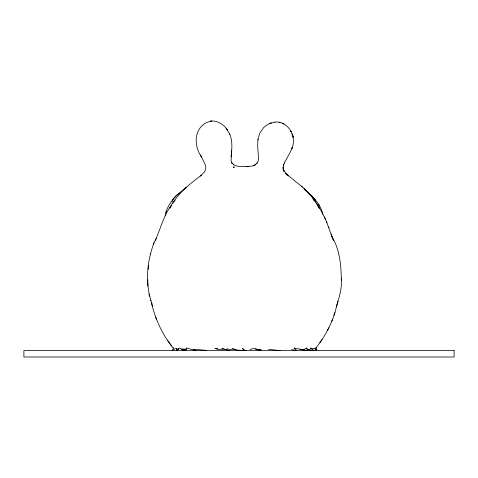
<?xml version="1.0" encoding="UTF-8"?>
<svg xmlns="http://www.w3.org/2000/svg" width="478" height="478" viewBox="0 0 478 478"><rect width="100%" height="100%" fill="white"/><g stroke="black" fill="none" stroke-linecap="round" stroke-linejoin="round"><path stroke-width="0.72" d="M173.281 348.092C161.893 334.301 154.573 317.589 150.857 300.172L150.958 300.447C145.055 281.859 147.224 260.689 154.065 242.657C160.076 231.053 162.651 217.771 170.234 206.86C177.702 193.793 189.437 184.042 201.387 175.247L200.521 175.964L204.829 171.488L205.91 167.957L205.199 164.462L200.503 154.997L201.501 156.969C192.658 144.571 194.17 124.459 211.539 121.053L210.326 121.161C217.203 120.139 223.776 124.429 227.45 130.004L226.19 128.313L229.763 134.24M341.31 278.082C342.457 289.405 338.125 299.873 335.466 310.598C331.529 324.646 324.329 337.671 315.092 348.922L315.958 349.95M231.011 156.802C231.979 149.19 232.792 141.028 229.595 133.798M148.138 269.269L148.503 265.601M231.699 150.152L231.083 160.698L231.734 162.693L233.814 164.832L233.449 164.605C237.96 167.539 243.744 166.063 248.763 166.458L246.248 166.481C246.821 167.031 255.437 165.388 253.221 165.776M176.364 350.362L176.573 348.504L175.175 348.659L172.289 350.637M257.905 139.946L259.65 133.392L263.563 127.656L266.383 125.296L269.299 123.653L274.928 122.093M257.977 139.271L257.66 145.73L258.532 158.893L258.144 161.158L256.746 163.53M165.394 215.542C166.995 203.658 176.555 194.785 185.661 187.962L184.383 188.87L186.181 187.591M172.116 201.644C172.982 197.731 176.549 194.97 179.818 192.998M185.518 350.374L186.563 348.032L196.207 350.607M185.177 350.47L185.345 349.454L186.378 349.167M306.595 349.364L306.852 347.99L302.389 350.177M336.464 306.78L337.85 301.146L337.701 301.684M150.313 253.961L150.427 253.489M166.308 211.061L165.848 212.77M334.014 315.271L334.875 312.588M331.613 321.688L332.491 319.495M156.402 238.325L155.434 240.356L155.577 240.052M153.289 244.234L154.065 242.657M185.386 350.392L186.563 348.032M327.442 330.489L328.876 327.717M172.074 350.422L173.651 347.637M169.965 207.96L171.447 205.462L169.941 207.996M315.092 348.922L315.396 348.432L316.466 350.338M319.848 342.72L321.981 339.625M172.654 203.616L173.293 202.696M173.932 201.776L175.157 200.127M257.266 162.896L254.577 165.251L255.694 164.516L253.704 165.615M176.729 350.499L178.467 348.576M181.634 349.549L182.381 348.743L184.55 350.529M176.824 350.488L179.471 348.05L184.466 350.655M176.764 350.619L177.696 349.896M235.284 349.257L232.326 348.874L229.882 349.842L226.942 348.593M311.614 348.964L315.193 348.127L316.496 350.41M249.952 349.561L253.173 348.516L257.373 349.251M193.202 349.765L196.834 349.478L206.496 350.392M274.82 122.105C281.691 121.149 288.162 125.75 291.15 131.725L290.714 130.954L293.086 136.678L292.124 133.81M244.168 350.631L238.289 350.165L232.326 348.874M255.264 348.85L257.343 349.681L260.325 349.992M268.499 349.316L280.102 350.643M257.343 349.681L261.574 350.278M222.503 349.848L216.785 349.024L214.927 348.354L217.866 348.85M259.476 349.651L260.886 349.914M279.146 122.237L280.066 122.422M307.318 349.514L313.09 350.685M246.726 350.589L244.873 350.201L242.328 348.671L243.72 349.185M193.22 350.039L196.129 350.667M308.346 349.615L313.162 350.673M293.498 350.129L295.649 350.637M228.962 350.643L221.888 348.492L224.714 349.316M300.094 349.089L306.41 350.637L297.489 348.665L295.822 348.856L294.018 347.865L296.575 350.458M291.652 349.555L295.727 350.625M226.124 349.735L227.534 350.147M185.345 349.454L183.833 348.874L184.777 350.452M182.214 349.782L183.94 350.499M308.997 194.098L309.583 194.397M176.573 348.504L178.163 349.532M310.802 195.126L312.911 196.882L315.534 200.264M313.956 350.535L310.473 347.882L310.592 348.599M304.653 189.754C312.564 196.171 320.69 203.987 322.811 214.359M301.421 186.187C312.953 195.902 321.132 209.023 326.976 222.796M302.389 187.012L285.838 173.622L288.276 175.838L285.539 173.263L286.388 174.1L283.34 169.744M306.231 190.614L304.026 188.487M309.953 194.271L311.298 195.586M309.517 194.116L310.945 195.801M312.743 198.621L314.112 200.36M313.813 200.013L314.596 201.041M171.596 345.958L167.408 340.109M314.608 200.545L315.821 202.218M316.179 203.264L316.902 204.351M317.237 204.877L318.569 206.986M319.651 206.024L318.695 204.465M282.773 168.656L283.066 169.158M318.037 206.138L319.298 208.336M318.79 207.392L319.358 208.414M325.685 219.838L324.329 216.91M283.329 169.72L284.105 171.405L283.245 169.146L283.699 170.783L283.143 167.025L283.084 167.909L283.723 164.253L283.334 165.764L284.547 162.46L284.332 162.92L290.481 151.705L292.924 145.712L293.617 140.95L292.65 135.095M326.504 221.678L332.27 237.5L331.111 233.862M328.667 226.996L328.989 227.833M155.744 317.284L156.521 319.376M332.055 236.825C339.84 249.869 341.143 265.481 341.34 280.377M306.852 347.99L307.623 350.38M148.927 294.024L149.453 296.193M151.885 303.757L151.604 302.544L152.38 305.926M316.155 347.631L316.687 350.308M147.917 286.011L147.72 279.839M292.237 147.726L291.771 148.885L292.267 147.696M172.612 199.995L172.367 200.557L172.612 199.995M270.094 123.306L269.299 123.653L271.241 122.906L270.094 123.306M233.838 167.133L233.36 167.204L234.447 167.049L233.838 167.133M454.1 350.565L23.9 350.565L23.9 356.988L454.1 356.988L454.1 350.565M283.92 123.933L282.331 123.157L283.866 123.91M232.206 163.392L231.758 162.783L232.23 163.434M333.584 240.261L332.742 238.677L333.578 240.297M293.211 137.114L292.9 136.116L293.211 137.114"/></g></svg>
